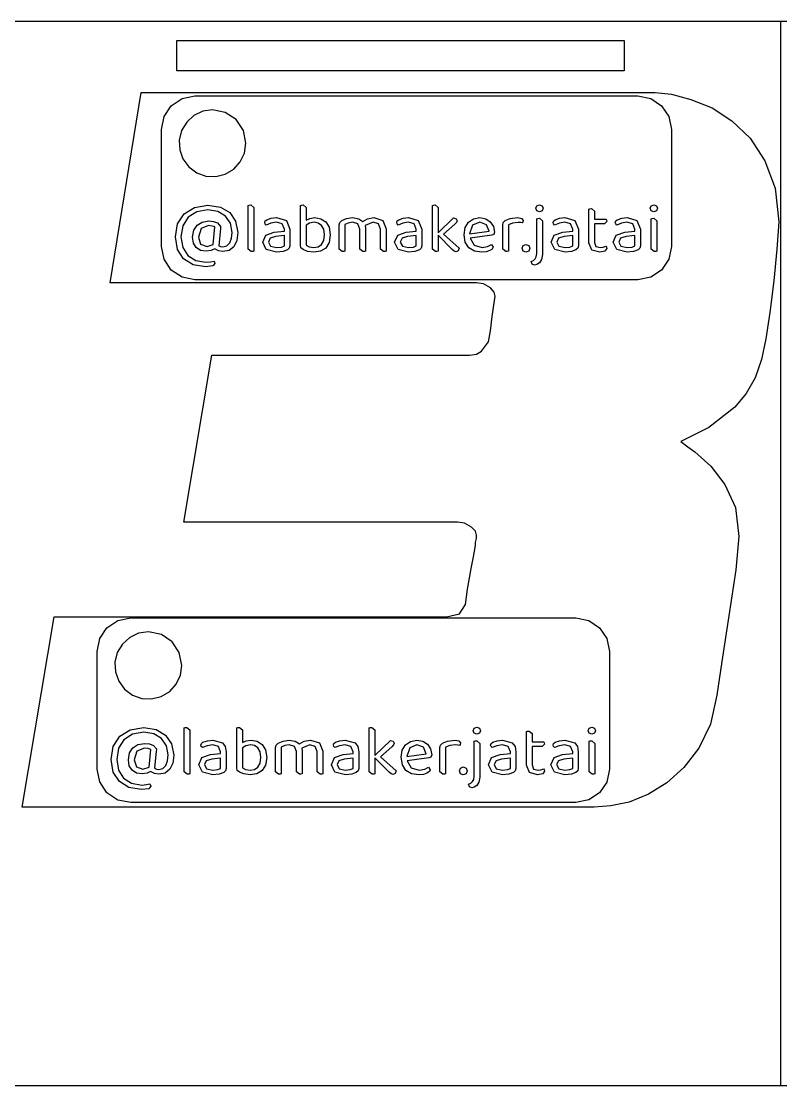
# Model space of a CAD drawing. Header units: millimetres. Extents: x 2 to 202, y 80 to 150.
# Drawn here: x 101.6 to 151.6, y 79.9 to 149.9 of the extents above; entities that cross this region are included whole.
import ezdxf

# ---------------------------------------------------------------- set-up
doc = ezdxf.new("R2010")
doc.units = ezdxf.units.MM
doc.layers.get('0').update_dxf_attribs({"linetype": 'CONTINUOUS', "lineweight": 25})
doc.layers.add('Layer 1', color=7, linetype='CONTINUOUS')

msp = doc.modelspace()

# ---------------------------------------------------------------- linework, layer by layer
at = {"color": 1, "linetype": 'CONTINUOUS'}
for points in [[(51.577374, 149.94823), (51.577375, 79.94823), (1.577375, 79.94823), (1.577375, 149.94823), (51.577374, 149.94823), (101.57737, 149.94823), (151.57737, 149.94823)], [(151.57737, 79.94823), (101.57737, 79.94823), (51.577374, 79.94823)]]:
    msp.add_lwpolyline(points, dxfattribs=at)
msp.add_lwpolyline([(201.57738, 149.94823), (201.57738, 79.94823), (151.57737, 79.94823), (151.57738, 149.94823)], close=True, dxfattribs=at)
at = {"layer": 'Layer 1'}
for p, q in [((107.478725, 132.747649), (109.513291, 145.267612)), ((109.513291, 145.267612), (143.313349, 145.267612)), ((112.217796, 144.870966), (113.05924, 145.038339)), ((113.05924, 145.038339), (142.19334, 145.038339)), ((113.05924, 145.038339), (113.05924, 145.038339)), ((142.19334, 145.038339), (143.034784, 144.870966)), ((143.313349, 145.267612), (144.396263, 145.150446)), ((144.396263, 145.150446), (145.67607, 144.798947)), ((111.027814, 143.680984), (111.504454, 144.394326)), ((111.504454, 144.394326), (112.217796, 144.870966)), ((143.034784, 144.870966), (143.748126, 144.394326)), ((143.748126, 144.394326), (144.224766, 143.680984)), ((145.67607, 144.798947), (147.070733, 144.246595)), ((147.070733, 144.246595), (148.366947, 143.392962)), ((110.86044, 142.839539), (111.027814, 143.680984)), ((112.992143, 143.753129), (112.51823, 143.325052)), ((113.568993, 144.027149), (112.992143, 143.753129)), ((114.213731, 144.123693), (113.568993, 144.027149)), ((115.055175, 143.95632), (114.213731, 144.123693)), ((114.213731, 144.123693), (114.213731, 144.123693)), ((115.768517, 143.47968), (115.055175, 143.95632)), ((144.224766, 143.680984), (144.39214, 142.839539)), ((110.86044, 135.143739), (110.86044, 142.839539)), ((112.51823, 143.325052), (112.182305, 142.766338)), ((116.245157, 142.766338), (115.768517, 143.47968)), ((144.39214, 142.839539), (144.39214, 135.143739)), ((148.366947, 143.392962), (149.564721, 142.271526)), ((112.182305, 142.766338), (112.024769, 142.133732)), ((112.024769, 142.133732), (112.05718, 141.495929)), ((116.412531, 141.924893), (116.245157, 142.766338)), ((149.564721, 142.271526), (150.532779, 140.781854)), ((112.05718, 141.495929), (112.271313, 140.894273)), ((116.315987, 141.280156), (116.412531, 141.924893)), ((112.271313, 140.894273), (112.658944, 140.370107)), ((115.613889, 140.229393), (116.041966, 140.703306)), ((116.041966, 140.703306), (116.315987, 141.280156)), ((150.532779, 140.781854), (151.221911, 138.974156)), ((112.658944, 140.370107), (113.18311, 139.982476)), ((115.055175, 139.893467), (115.613889, 140.229393)), ((113.18311, 139.982476), (113.784766, 139.768343)), ((113.784766, 139.768343), (114.422569, 139.735932)), ((114.422569, 139.735932), (115.055175, 139.893467)), ((151.221911, 138.974156), (151.451622, 136.764752)), ((111.920954, 136.629314), (112.353788, 137.285546)), ((112.353788, 137.285546), (113.028633, 137.709079)), ((113.182252, 137.425137), (112.619106, 137.062115)), ((113.028633, 137.709079), (113.912913, 137.858004)), ((113.917607, 137.555449), (113.182252, 137.425137)), ((113.912913, 137.858004), (114.732043, 137.727692)), ((114.573839, 137.44375), (113.917607, 137.555449)), ((115.071835, 137.141228), (114.573839, 137.44375)), ((114.732043, 137.727692), (115.346388, 137.36467)), ((115.346388, 137.36467), (115.737334, 136.796863)), ((116.556497, 137.839391), (116.626309, 137.857971)), ((116.556497, 134.967791), (116.556497, 137.839391)), ((116.626309, 137.857971), (116.728663, 137.871933)), ((116.728663, 137.871933), (116.928787, 137.704385)), ((116.928787, 137.704385), (116.928787, 134.832785)), ((119.99608, 137.839314), (120.065892, 137.857894)), ((119.99608, 135.214387), (119.99608, 137.839314)), ((120.065892, 137.857894), (120.172974, 137.871856)), ((120.172974, 137.871856), (120.368447, 137.704308)), ((120.368447, 137.704308), (120.368447, 136.871215)), ((128.671709, 137.839391), (128.741521, 137.857971)), ((128.671709, 134.967791), (128.671709, 137.839391)), ((128.741521, 137.857971), (128.848603, 137.871933)), ((128.848603, 137.871933), (129.044076, 137.704385)), ((129.044076, 137.704385), (129.044076, 136.028899)), ((135.480645, 137.653186), (135.54584, 137.816084)), ((135.54584, 137.485637), (135.480645, 137.653186)), ((135.480645, 137.653186), (135.480645, 137.653186)), ((135.54584, 137.816084), (135.722689, 137.885896)), ((135.722689, 137.420443), (135.54584, 137.485637)), ((135.722689, 137.885896), (135.894899, 137.816084)), ((135.894899, 137.485637), (135.722689, 137.420443)), ((135.894899, 137.816084), (135.960094, 137.653186)), ((135.960094, 137.653186), (135.894899, 137.485637)), ((138.957531, 137.597336), (139.027343, 137.615916)), ((138.957531, 135.38663), (138.957531, 137.597336)), ((139.027343, 137.615916), (139.134424, 137.629878)), ((139.134424, 137.629878), (139.329898, 137.46233)), ((139.329898, 137.46233), (139.329898, 136.927109)), ((143.002234, 137.653186), (143.067429, 137.816084)), ((143.067429, 137.485637), (143.002234, 137.653186)), ((143.002234, 137.653186), (143.002234, 137.653186)), ((143.067429, 137.816084), (143.244289, 137.885896)), ((143.244289, 137.420443), (143.067429, 137.485637)), ((143.244289, 137.885896), (143.416488, 137.816084)), ((143.416488, 137.485637), (143.244289, 137.420443)), ((143.416488, 137.816084), (143.481683, 137.653186)), ((143.481683, 137.653186), (143.416488, 137.485637)), ((111.772018, 135.772959), (111.920954, 136.629314)), ((112.619106, 137.062115), (112.265396, 136.498959)), ((112.977368, 136.201065), (113.196104, 136.536162)), ((113.196104, 136.536162), (113.531201, 136.745598)), ((113.95015, 136.512888), (113.466117, 136.312764)), ((113.531201, 136.745598), (113.973347, 136.820027)), ((114.192161, 136.484963), (113.95015, 136.512888)), ((113.973347, 136.820027), (114.289831, 136.782758)), ((114.289831, 136.782758), (114.550455, 136.689639)), ((114.550455, 136.689639), (114.741278, 136.461579)), ((115.392969, 136.671169), (115.071835, 137.141228)), ((115.504668, 136.066125), (115.392969, 136.671169)), ((115.737334, 136.796863), (115.872308, 136.061518)), ((117.650433, 136.7131), (117.682976, 136.820181)), ((117.678358, 136.619981), (117.650433, 136.7131)), ((117.74817, 136.545551), (117.678358, 136.619981)), ((117.682976, 136.820181), (117.78533, 136.899338)), ((118.055342, 136.671213), (117.74817, 136.545551)), ((117.78533, 136.899338), (118.073889, 136.997075)), ((118.423015, 136.727062), (118.055342, 136.671213)), ((118.073889, 136.997075), (118.427599, 137.034344)), ((118.799999, 136.619981), (118.423015, 136.727062)), ((118.427599, 137.034344), (118.427676, 137.034191)), ((118.427676, 137.034191), (119.069946, 136.85268)), ((118.939623, 136.280233), (118.799999, 136.619981)), ((119.069946, 136.85268), (119.307306, 136.280222)), ((120.368447, 136.871215), (120.610458, 136.982914)), ((120.591845, 136.666551), (120.368447, 136.531578)), ((120.368447, 136.531578), (120.368447, 135.214464)), ((120.889705, 136.727018), (120.591845, 136.666551)), ((120.610458, 136.982914), (120.945555, 137.034147)), ((121.164303, 136.675863), (120.889705, 136.727095)), ((120.889705, 136.727095), (120.889705, 136.727018)), ((120.945555, 137.034191), (121.345814, 136.964379)), ((120.945555, 137.034147), (120.945555, 137.034191)), ((121.387701, 136.526927), (121.164303, 136.675863)), ((121.345814, 136.964379), (121.666948, 136.754943)), ((121.531975, 136.270954), (121.387701, 136.526927)), ((121.666948, 136.754943), (121.881034, 136.401222)), ((122.541994, 136.554962), (122.579263, 136.708548)), ((122.541994, 134.967901), (122.541994, 136.554962)), ((122.579263, 136.708548), (122.718887, 136.83886)), ((122.718887, 136.83886), (123.03536, 136.973833)), ((123.137682, 136.680623), (122.914284, 136.573542)), ((122.914284, 136.573542), (122.914284, 134.832895)), ((123.03536, 136.973833), (123.426307, 137.0343)), ((123.42158, 136.727128), (123.137682, 136.680623)), ((123.77529, 136.620047), (123.42158, 136.727128)), ((123.426307, 137.0343), (123.831216, 136.964489)), ((123.905613, 136.284949), (123.77529, 136.620047)), ((123.831216, 136.964489), (124.101163, 136.782978)), ((124.101163, 136.782978), (124.403674, 136.959838)), ((124.78986, 136.727051), (124.249978, 136.512965)), ((124.249978, 136.512965), (124.277902, 136.312841)), ((124.403674, 136.959838), (124.817895, 137.034267)), ((125.138919, 136.61997), (124.78986, 136.727051)), ((124.817895, 137.034267), (125.418277, 136.852757)), ((125.269231, 136.284872), (125.138919, 136.61997)), ((125.418277, 136.852757), (125.641675, 136.303562)), ((126.325986, 136.713089), (126.358528, 136.82017)), ((126.35391, 136.61997), (126.325986, 136.713089)), ((126.423722, 136.54554), (126.35391, 136.61997)), ((126.358528, 136.82017), (126.460882, 136.899327)), ((126.730895, 136.671202), (126.423722, 136.54554)), ((126.460882, 136.899327), (126.74943, 136.997064)), ((127.098567, 136.727051), (126.730895, 136.671202)), ((126.74943, 136.997064), (127.10314, 137.034333)), ((127.475551, 136.61997), (127.098567, 136.727051)), ((127.10314, 137.034333), (127.103217, 137.034191)), ((127.103217, 137.034191), (127.745487, 136.85268)), ((127.615175, 136.280222), (127.475551, 136.61997)), ((127.745487, 136.85268), (127.982847, 136.280222)), ((129.044076, 136.028899), (130.06333, 137.015567)), ((130.147137, 136.606007), (129.397819, 135.949775)), ((130.06333, 137.015567), (130.235529, 136.959717)), ((130.258836, 136.717706), (130.147137, 136.606007)), ((130.235529, 136.959717), (130.300723, 136.834056)), ((130.300723, 136.834056), (130.258836, 136.717706)), ((130.835823, 136.382653), (131.04991, 136.736363)), ((131.04991, 136.736363), (131.380356, 136.9551)), ((131.319856, 136.531545), (131.124383, 135.968399)), ((131.789927, 136.731669), (131.319856, 136.531545)), ((131.380356, 136.9551), (131.794566, 137.034256)), ((132.22276, 136.56412), (131.789927, 136.731669)), ((131.789927, 136.731669), (131.789927, 136.731669)), ((131.794566, 137.034256), (132.180862, 136.964445)), ((132.180862, 136.964445), (132.483373, 136.764321)), ((132.404271, 136.145249), (132.22276, 136.56412)), ((132.483373, 136.764321), (132.683508, 136.461799)), ((133.297886, 136.54554), (133.335155, 136.713089)), ((133.297886, 134.967791), (133.297886, 136.54554)), ((133.335155, 136.713089), (133.470129, 136.83875)), ((133.470129, 136.83875), (133.795914, 136.973724)), ((133.670208, 136.572959), (133.670186, 134.832785)), ((133.940144, 136.675313), (133.670208, 136.572959)), ((133.795914, 136.973724), (134.265984, 137.034191)), ((134.317128, 136.721818), (133.940144, 136.675313)), ((134.265984, 137.034191), (134.545226, 136.98765)), ((134.466064, 136.713023), (134.317128, 136.721818)), ((134.587075, 136.694443), (134.466064, 136.713023)), ((134.545226, 136.98765), (134.638307, 136.848029)), ((134.624345, 136.759637), (134.587075, 136.694443)), ((134.638307, 136.848029), (134.624345, 136.759637)), ((135.536495, 136.964412), (135.606307, 136.982991)), ((135.536495, 134.683893), (135.536495, 136.964412)), ((135.606307, 136.982991), (135.713388, 136.996954)), ((135.713388, 136.996954), (135.908862, 136.824755)), ((135.908862, 136.824755), (135.908862, 134.614048)), ((136.616502, 136.713089), (136.649044, 136.82017)), ((136.644426, 136.61997), (136.616502, 136.713089)), ((136.714238, 136.54554), (136.644426, 136.61997)), ((136.649044, 136.82017), (136.751398, 136.899327)), ((137.021411, 136.671202), (136.714238, 136.54554)), ((136.751398, 136.899327), (137.039957, 136.997064)), ((137.389094, 136.727051), (137.021411, 136.671202)), ((137.039957, 136.997064), (137.393667, 137.034333)), ((137.766078, 136.61997), (137.389094, 136.727051)), ((137.393667, 137.034333), (137.393744, 137.034191)), ((137.393744, 137.034191), (138.036014, 136.85268)), ((137.905702, 136.280222), (137.766078, 136.61997)), ((138.036014, 136.85268), (138.273374, 136.280222)), ((139.99543, 136.619893), (139.329678, 136.619893)), ((139.329678, 136.619893), (139.329678, 135.409827)), ((139.329898, 136.927109), (140.093167, 136.927109)), ((140.135054, 136.77814), (139.99543, 136.619893)), ((140.093167, 136.927109), (140.121092, 136.861915)), ((140.121092, 136.861915), (140.135054, 136.77814)), ((140.698442, 136.713089), (140.730984, 136.82017)), ((140.726367, 136.61997), (140.698442, 136.713089)), ((140.796178, 136.54554), (140.726367, 136.61997)), ((140.730984, 136.82017), (140.833338, 136.899327)), ((141.103351, 136.671202), (140.796178, 136.54554)), ((140.833338, 136.899327), (141.121898, 136.997064)), ((141.471023, 136.727051), (141.103351, 136.671202)), ((141.121898, 136.997064), (141.475608, 137.034333)), ((141.848007, 136.61997), (141.471023, 136.727051)), ((141.475608, 137.034333), (141.475674, 137.034191)), ((141.475674, 137.034191), (142.117943, 136.85268)), ((141.987631, 136.280222), (141.848007, 136.61997)), ((142.117943, 136.85268), (142.355304, 136.280222)), ((143.058117, 136.964412), (143.127929, 136.982991)), ((143.058117, 134.967791), (143.058117, 136.964412)), ((143.127929, 136.982991), (143.23501, 136.996954)), ((143.23501, 136.996954), (143.430484, 136.824755)), ((143.430484, 136.824755), (143.430407, 134.832785)), ((151.451622, 136.764752), (151.320356, 134.957056)), ((112.265396, 136.498959), (112.139735, 135.772926)), ((112.902938, 135.754269), (112.977368, 136.201065)), ((113.466117, 136.312764), (113.284606, 135.754269)), ((114.373672, 136.424496), (114.192161, 136.484963)), ((114.257322, 135.27028), (114.373672, 136.424496)), ((114.732483, 136.321955), (114.620344, 135.191156)), ((114.73688, 136.391767), (114.732483, 136.321955)), ((114.741278, 136.461579), (114.73688, 136.391767)), ((115.467399, 135.67984), (115.504668, 136.066125)), ((115.872308, 136.061518), (115.81064, 135.525127)), ((117.51546, 135.428473), (117.715595, 135.889231)), ((117.715595, 135.889231), (118.27874, 136.084716)), ((118.27874, 136.084716), (118.939623, 136.14991)), ((118.93937, 135.856766), (118.362262, 135.796299)), ((118.93937, 135.181921), (118.93937, 135.856766)), ((118.939623, 136.14991), (118.939623, 136.280233)), ((119.307306, 136.280222), (119.307306, 135.177194)), ((121.583207, 135.89862), (121.531975, 136.270954)), ((121.531975, 135.526286), (121.583207, 135.89862)), ((121.881034, 136.401222), (121.960191, 135.898576)), ((121.960191, 135.898576), (121.881034, 135.39128)), ((123.905613, 134.967835), (123.905613, 136.284949)), ((124.277902, 136.312841), (124.277902, 134.832829)), ((125.269374, 136.284982), (125.269231, 136.284872)), ((125.269374, 134.967868), (125.269374, 136.284982)), ((125.641675, 136.303562), (125.641675, 134.832862)), ((126.191012, 135.428484), (126.391147, 135.889242)), ((126.391147, 135.889242), (126.954293, 136.084716)), ((126.954293, 136.084716), (127.615175, 136.14991)), ((127.614911, 135.856766), (127.037803, 135.796299)), ((127.614911, 135.181921), (127.614911, 135.856766)), ((127.615175, 136.14991), (127.615175, 136.280222)), ((127.982847, 136.280222), (127.982847, 135.177194)), ((129.984195, 134.930489), (129.044065, 135.87528)), ((129.044065, 135.87528), (129.044065, 134.832752)), ((129.397819, 135.949775), (130.435686, 135.018957)), ((130.761394, 135.912583), (130.835823, 136.382653)), ((130.839352, 135.416921), (130.761394, 135.912583)), ((131.124383, 135.968399), (132.404271, 136.145249)), ((132.58111, 135.880007), (131.147657, 135.67984)), ((132.711433, 135.931239), (132.58111, 135.880007)), ((132.683508, 136.461799), (132.757937, 136.080164)), ((132.757937, 136.080164), (132.711433, 135.931239)), ((136.481539, 135.428484), (136.681663, 135.889242)), ((136.681663, 135.889242), (137.244809, 136.084716)), ((137.244809, 136.084716), (137.905702, 136.14991)), ((137.905449, 135.856766), (137.32833, 135.796299)), ((137.905449, 135.181921), (137.905449, 135.856766)), ((137.905702, 136.14991), (137.905702, 136.280222)), ((138.273374, 136.280222), (138.273374, 135.177194)), ((140.563468, 135.428484), (140.763592, 135.889242)), ((140.763592, 135.889242), (141.326749, 136.084716)), ((141.326749, 136.084716), (141.987631, 136.14991)), ((141.987367, 135.856766), (141.410259, 135.796299)), ((141.987367, 135.181921), (141.987367, 135.856766)), ((141.987631, 136.14991), (141.987631, 136.280222)), ((142.355304, 136.280222), (142.355304, 135.177194)), ((111.027814, 134.302295), (110.86044, 135.143739)), ((111.911642, 134.949178), (111.772018, 135.772959)), ((112.139735, 135.772926), (112.256084, 135.079457)), ((112.968133, 135.358672), (112.902938, 135.754269)), ((113.149644, 135.065462), (112.968133, 135.358672)), ((113.284606, 135.754302), (113.433542, 135.288893)), ((113.284606, 135.754269), (113.284606, 135.754302)), ((113.433542, 135.288893), (113.857064, 135.130656)), ((113.857064, 135.130656), (114.257322, 135.27028)), ((114.620344, 135.191156), (114.736693, 135.130689)), ((114.736693, 135.130689), (114.894941, 135.107382)), ((114.894941, 135.107382), (115.160226, 135.177194)), ((115.160226, 135.177194), (115.351038, 135.372667)), ((115.625635, 135.126039), (115.319626, 134.881692)), ((115.351038, 135.372667), (115.467399, 135.67984)), ((115.81064, 135.525127), (115.625635, 135.126039)), ((117.75282, 134.930489), (117.51546, 135.428473)), ((118.00389, 135.6846), (117.887541, 135.433277)), ((117.887541, 135.433277), (118.022503, 135.158691)), ((118.362262, 135.796299), (118.00389, 135.6846)), ((118.022503, 135.158691), (118.432074, 135.065572)), ((118.432074, 135.065495), (118.753208, 135.102765)), ((118.753208, 135.102765), (118.93937, 135.181921)), ((119.307306, 135.177194), (119.265419, 135.018957)), ((120.03335, 135.05615), (119.99608, 135.214387)), ((120.368447, 135.214464), (120.568571, 135.116727)), ((120.568571, 135.116727), (120.880394, 135.070222)), ((120.880394, 135.070222), (121.164303, 135.116727)), ((121.164303, 135.116727), (121.387701, 135.270313)), ((121.387701, 135.270313), (121.531975, 135.526286)), ((121.881034, 135.39128), (121.657636, 135.03757)), ((126.428373, 134.930489), (126.191012, 135.428484)), ((126.679432, 135.6846), (126.563082, 135.433277)), ((126.563082, 135.433277), (126.698056, 135.158691)), ((127.037803, 135.796299), (126.679432, 135.6846)), ((126.698056, 135.158691), (127.107615, 135.065572)), ((127.107615, 135.065495), (127.42875, 135.102765)), ((127.42875, 135.102765), (127.614911, 135.181921)), ((127.982847, 135.177194), (127.94096, 135.018957)), ((131.073228, 135.056227), (130.839352, 135.416921)), ((131.147657, 135.67984), (131.410614, 135.222569)), ((131.410614, 135.222569), (131.948163, 135.070145)), ((131.948163, 135.070145), (132.301873, 135.13534)), ((132.301873, 135.13534), (132.553196, 135.274964)), ((132.553196, 135.274964), (132.664895, 135.098114)), ((134.568429, 135.018957), (134.633624, 135.205119)), ((134.633624, 135.205119), (134.824447, 135.279548)), ((134.824447, 135.279548), (135.010608, 135.205119)), ((135.010608, 135.205119), (135.075802, 135.018957)), ((136.7189, 134.930489), (136.481539, 135.428484)), ((136.96997, 135.6846), (136.853609, 135.433277)), ((136.853609, 135.433277), (136.988582, 135.158691)), ((137.32833, 135.796299), (136.96997, 135.6846)), ((136.988582, 135.158691), (137.398142, 135.065572)), ((137.398142, 135.065495), (137.719277, 135.102765)), ((137.719277, 135.102765), (137.905449, 135.181921)), ((138.273374, 135.177194), (138.231487, 135.018957)), ((139.157655, 134.907258), (138.957531, 135.38663)), ((139.329678, 135.409827), (139.432032, 135.144542)), ((139.432032, 135.144542), (139.729892, 135.070112)), ((139.906753, 135.098037), (140.069651, 135.163232)), ((140.069651, 135.163232), (140.120883, 135.09342)), ((140.800829, 134.930489), (140.563468, 135.428484)), ((141.051888, 135.6846), (140.935538, 135.433277)), ((140.935538, 135.433277), (141.070501, 135.158691)), ((141.410259, 135.796299), (141.051888, 135.6846)), ((141.070501, 135.158691), (141.480071, 135.065572)), ((141.480071, 135.065495), (141.801206, 135.102765)), ((141.801206, 135.102765), (141.987367, 135.181921)), ((142.355304, 135.177194), (142.313416, 135.018957)), ((144.39214, 135.143739), (144.224766, 134.302295)), ((112.316551, 134.330183), (111.911642, 134.949178)), ((112.256084, 135.079457), (112.591181, 134.553537)), ((112.591181, 134.553537), (113.107789, 134.21844)), ((113.433542, 134.883951), (113.149644, 135.065462)), ((113.805875, 134.823484), (113.433542, 134.883951)), ((114.12701, 134.865371), (113.805875, 134.823484)), ((114.359709, 134.981721), (114.12701, 134.865371)), ((114.606382, 134.846747), (114.359709, 134.981721)), ((114.894941, 134.800243), (114.606382, 134.846747)), ((115.319626, 134.881692), (114.894941, 134.800243)), ((116.756621, 134.800243), (116.556497, 134.967791)), ((116.858975, 134.814205), (116.756621, 134.800243)), ((116.928787, 134.832785), (116.858975, 134.814205)), ((118.432327, 134.75829), (117.75282, 134.930489)), ((118.432074, 135.065572), (118.432074, 135.065495)), ((118.851198, 134.809522), (118.432327, 134.75829)), ((119.149058, 134.921221), (118.851198, 134.809522)), ((119.265419, 135.018957), (119.149058, 134.921221)), ((120.168323, 134.939801), (120.03335, 135.05615)), ((120.466184, 134.81879), (120.168323, 134.939801)), ((120.880394, 134.76294), (120.466184, 134.81879)), ((121.317889, 134.828134), (120.880394, 134.76294)), ((121.657636, 135.03757), (121.317889, 134.828134)), ((122.742117, 134.800353), (122.541994, 134.967901)), ((122.844472, 134.814315), (122.742117, 134.800353)), ((122.914284, 134.832895), (122.844472, 134.814315)), ((124.105736, 134.800287), (123.905613, 134.967835)), ((124.203473, 134.814249), (124.105736, 134.800287)), ((124.277902, 134.832829), (124.203473, 134.814249)), ((125.469509, 134.80032), (125.269374, 134.967868)), ((125.567246, 134.814282), (125.469509, 134.80032)), ((125.641675, 134.832862), (125.567246, 134.814282)), ((127.107879, 134.75829), (126.428373, 134.930489)), ((127.107615, 135.065572), (127.107615, 135.065495)), ((127.52675, 134.809522), (127.107879, 134.75829)), ((127.824611, 134.921221), (127.52675, 134.809522)), ((127.94096, 135.018957), (127.824611, 134.921221)), ((128.871833, 134.800243), (128.671709, 134.967791)), ((128.974187, 134.814205), (128.871833, 134.800243)), ((129.043999, 134.832785), (128.974187, 134.814205)), ((129.044065, 134.832752), (129.043999, 134.832785)), ((130.100545, 134.828134), (129.984195, 134.930489)), ((130.230867, 134.795592), (130.100545, 134.828134)), ((130.370491, 134.856059), (130.230867, 134.795592)), ((130.435686, 135.018957), (130.370491, 134.856059)), ((131.445553, 134.83632), (131.073228, 135.056227)), ((131.929583, 134.763017), (131.445553, 134.83632)), ((132.213481, 134.790942), (131.929583, 134.763017)), ((132.446191, 134.865371), (132.213481, 134.790942)), ((132.604428, 134.972453), (132.446191, 134.865371)), ((132.664895, 135.098114), (132.604428, 134.972453)), ((133.49802, 134.800243), (133.297886, 134.967791)), ((133.600375, 134.814205), (133.49802, 134.800243)), ((133.670186, 134.832785), (133.600375, 134.814205)), ((134.633624, 134.837446), (134.568429, 135.018957)), ((134.568429, 135.018957), (134.568429, 135.018957)), ((134.824447, 134.763017), (134.633624, 134.837446)), ((135.010608, 134.837446), (134.824447, 134.763017)), ((135.075802, 135.018957), (135.010608, 134.837446)), ((135.438758, 134.320871), (135.50857, 134.465146)), ((135.50857, 134.465146), (135.536495, 134.683893)), ((135.908862, 134.614048), (135.853012, 134.278951)), ((137.398395, 134.75829), (136.7189, 134.930489)), ((137.398142, 135.065572), (137.398142, 135.065495)), ((137.817266, 134.809522), (137.398395, 134.75829)), ((138.115138, 134.921221), (137.817266, 134.809522)), ((138.231487, 135.018957), (138.115138, 134.921221)), ((139.688225, 134.762973), (139.157655, 134.907258)), ((140.023179, 134.828134), (139.688082, 134.76294)), ((139.688082, 134.76294), (139.688225, 134.762973)), ((139.729892, 135.070112), (139.906753, 135.098037)), ((140.14419, 134.995683), (140.023179, 134.828134)), ((140.120883, 135.09342), (140.14419, 134.995683)), ((141.480335, 134.75829), (140.800829, 134.930489)), ((141.480071, 135.065572), (141.480071, 135.065495)), ((141.899206, 134.809522), (141.480335, 134.75829)), ((142.197067, 134.921221), (141.899206, 134.809522)), ((142.313416, 135.018957), (142.197067, 134.921221)), ((143.258241, 134.800243), (143.058117, 134.967791)), ((143.360595, 134.814205), (143.258241, 134.800243)), ((143.430407, 134.832785), (143.360595, 134.814205)), ((151.320356, 134.957056), (151.123456, 132.881556)), ((111.504454, 133.588953), (111.027814, 134.302295)), ((112.940208, 133.934575), (112.316551, 134.330183)), ((113.750026, 133.794951), (112.940208, 133.934575)), ((113.107789, 134.21844), (113.777984, 134.09744)), ((114.238709, 133.855418), (113.750026, 133.794951)), ((113.777984, 134.09744), (114.089807, 134.120748)), ((114.089807, 134.120748), (114.317866, 134.167252)), ((114.378333, 134.022967), (114.238709, 133.855418)), ((114.317866, 134.167252), (114.378333, 134.022967)), ((135.178124, 134.143978), (135.327059, 134.223135)), ((135.229356, 133.985774), (135.178124, 134.144011)), ((135.178124, 134.144011), (135.178124, 134.143978)), ((135.392254, 133.915962), (135.229356, 133.985774)), ((135.327059, 134.223135), (135.438758, 134.320871)), ((135.54584, 133.948505), (135.392254, 133.915962)), ((135.713388, 134.064854), (135.54584, 133.948505)), ((135.853012, 134.278951), (135.713388, 134.064854)), ((144.224766, 134.302295), (143.748126, 133.588953)), ((112.217796, 133.112313), (111.504454, 133.588953)), ((113.05924, 132.944939), (112.217796, 133.112313)), ((143.034784, 133.112313), (142.19334, 132.944939)), ((143.748126, 133.588953), (143.034784, 133.112313)), ((131.565347, 132.747649), (107.478725, 132.747649)), ((142.19334, 132.944939), (113.05924, 132.944939)), ((132.024769, 132.680685), (131.565347, 132.747649)), ((132.484181, 132.412871), (132.024769, 132.680685)), ((132.746713, 132.145067), (132.484181, 132.412871)), ((151.123456, 132.881556), (150.860934, 130.806056)), ((132.615466, 130.538232), (132.812356, 131.877263)), ((132.812356, 131.877263), (132.746713, 132.145067)), ((132.4842, 129.600902), (132.615466, 130.538232)), ((150.860934, 130.806056), (150.598412, 129.065314)), ((132.352944, 128.864433), (132.4842, 129.600902)), ((131.893523, 128.261871), (132.352944, 128.864433)), ((150.598412, 129.065314), (150.323581, 127.705358)), ((131.565367, 128.061018), (131.893523, 128.261871)), ((112.335433, 117.013996), (114.1731, 127.994067)), ((114.1731, 127.994067), (131.105946, 127.994067)), ((131.105946, 127.994067), (131.565367, 128.061018)), ((150.323581, 127.705358), (149.892876, 126.504414)), ((149.892876, 126.504414), (149.306298, 125.46248)), ((149.306298, 125.46248), (148.563846, 124.579557)), ((148.563846, 124.579557), (146.857436, 123.240521)), ((146.857436, 123.240521), (145.01976, 122.303196)), ((145.01976, 122.303196), (145.479181, 121.968438)), ((145.479181, 121.968438), (145.938593, 121.633681)), ((145.938593, 121.633681), (146.988695, 120.696356)), ((146.988695, 120.696356), (147.907535, 119.491227)), ((147.907535, 119.491227), (148.59666, 117.968079)), ((148.59666, 117.968079), (148.826368, 116.076697)), ((130.318378, 117.013996), (112.335433, 117.013996)), ((130.77779, 116.947032), (130.318378, 117.013996)), ((131.237212, 116.679228), (130.77779, 116.947032)), ((131.499734, 116.411424), (131.237212, 116.679228)), ((131.565377, 116.14361), (131.499734, 116.411424)), ((131.499734, 115.674955), (131.565377, 115.942759)), ((131.499734, 115.474094), (131.499734, 115.674955)), ((131.565377, 115.942759), (131.565377, 116.14361)), ((148.826368, 116.076697), (148.629479, 113.86729)), ((131.368478, 114.737625), (131.499734, 115.474094)), ((131.237212, 114.06811), (131.368478, 114.737625)), ((130.974689, 112.595182), (131.237212, 114.06811)), ((148.629479, 113.86729), (148.170058, 110.85446)), ((130.843423, 111.590899), (130.974689, 112.595182)), ((130.449635, 110.988337), (130.843423, 111.590899)), ((101.703174, 98.267524), (103.803372, 110.787486)), ((103.803372, 110.787486), (129.596435, 110.787486)), ((107.991038, 110.546966), (108.836431, 110.715125)), ((108.836431, 110.715125), (138.107271, 110.715125)), ((108.836431, 110.715125), (108.836431, 110.715125)), ((129.596435, 110.787486), (130.449635, 110.988337)), ((138.107271, 110.715125), (138.967161, 110.541522)), ((148.170058, 110.85446), (147.710636, 107.841641)), ((106.795471, 109.351399), (107.274348, 110.068089)), ((107.274348, 110.068089), (107.991038, 110.546966)), ((138.967161, 110.541522), (139.669355, 110.068089)), ((139.669355, 110.068089), (140.142788, 109.365894)), ((106.627311, 108.506005), (106.795471, 109.351399)), ((108.76902, 109.423883), (108.292883, 108.993797)), ((109.348577, 109.699189), (108.76902, 109.423883)), ((109.996341, 109.796187), (109.348577, 109.699189)), ((110.85623, 109.622583), (109.996341, 109.796187)), ((109.996341, 109.796187), (109.996341, 109.796187)), ((111.558425, 109.14915), (110.85623, 109.622583)), ((140.142788, 109.365894), (140.316391, 108.506005)), ((106.627311, 100.774085), (106.627311, 108.506005)), ((108.292883, 108.993797), (107.95538, 108.43246)), ((112.031857, 108.446956), (111.558425, 109.14915)), ((140.316391, 108.506005), (140.316391, 100.774085)), ((107.95538, 108.43246), (107.797106, 107.796885)), ((112.205461, 107.587067), (112.031857, 108.446956)), ((147.710636, 107.841641), (147.382481, 105.632234)), ((107.797106, 107.796885), (107.829669, 107.156089)), ((107.829669, 107.156089), (108.044806, 106.551609)), ((112.108463, 106.939303), (112.205461, 107.587067)), ((108.044806, 106.551609), (108.434257, 106.024983)), ((111.833157, 106.359745), (112.108463, 106.939303)), ((108.434257, 106.024983), (108.960883, 105.635532)), ((110.841735, 105.546106), (111.403071, 105.883608)), ((111.403071, 105.883608), (111.833157, 106.359745)), ((108.960883, 105.635532), (109.565363, 105.420394)), ((109.565363, 105.420394), (110.206159, 105.387831)), ((110.206159, 105.387831), (110.841735, 105.546106)), ((147.382481, 105.632234), (146.955881, 103.724113)), ((146.955881, 103.724113), (146.201125, 102.150749)), ((107.692803, 102.266633), (108.127668, 102.925945)), ((108.127668, 102.925945), (108.80568, 103.351466)), ((108.960021, 103.066191), (108.394232, 102.701465)), ((108.80568, 103.351466), (109.694111, 103.501089)), ((109.698828, 103.197114), (108.960021, 103.066191)), ((109.694111, 103.501089), (110.517086, 103.370166)), ((110.35814, 103.084891), (109.698828, 103.197114)), ((110.858472, 102.780949), (110.35814, 103.084891)), ((110.517086, 103.370166), (111.134314, 103.00544)), ((111.134314, 103.00544), (111.527095, 102.434968)), ((112.350103, 103.482389), (112.420243, 103.501056)), ((112.350103, 100.597312), (112.350103, 103.482389)), ((112.420243, 103.501056), (112.523077, 103.515084)), ((112.523077, 103.515084), (112.72414, 103.346749)), ((112.72414, 103.346749), (112.72414, 100.461672)), ((115.805829, 103.482312), (115.875969, 103.500979)), ((115.805829, 100.845064), (115.805829, 103.482312)), ((115.875969, 103.500979), (115.983553, 103.515007)), ((115.983553, 103.515007), (116.179944, 103.346672)), ((116.179944, 103.346672), (116.179944, 102.509669)), ((124.522177, 103.482389), (124.592317, 103.501056)), ((124.522177, 100.597311), (124.522177, 103.482389)), ((124.592317, 103.501056), (124.699901, 103.515084)), ((124.699901, 103.515084), (124.896292, 103.346749)), ((124.896292, 103.346749), (124.896292, 101.6634)), ((131.363071, 103.29531), (131.428571, 103.458972)), ((131.428571, 103.126975), (131.363071, 103.29531)), ((131.363071, 103.29531), (131.363071, 103.29531)), ((131.428571, 103.458972), (131.606251, 103.529112)), ((131.606251, 103.061474), (131.428571, 103.126975)), ((131.606251, 103.529112), (131.779269, 103.458972)), ((131.779269, 103.126975), (131.606251, 103.061474)), ((131.779269, 103.458972), (131.84477, 103.29531)), ((131.84477, 103.29531), (131.779269, 103.126975)), ((134.856275, 103.239198), (134.926415, 103.257865)), ((134.856275, 101.018116), (134.856275, 103.239198)), ((134.926415, 103.257865), (135.033999, 103.271893)), ((135.033999, 103.271893), (135.23039, 103.103558)), ((135.23039, 103.103558), (135.23039, 102.565825)), ((138.919962, 103.29531), (138.985463, 103.458972)), ((138.985463, 103.126975), (138.919962, 103.29531)), ((138.919962, 103.29531), (138.919962, 103.29531)), ((138.985463, 103.458972), (139.163153, 103.529112)), ((139.163153, 103.061474), (138.985463, 103.126975)), ((139.163153, 103.529112), (139.336161, 103.458972)), ((139.336161, 103.126975), (139.163153, 103.061474)), ((139.336161, 103.458972), (139.401661, 103.29531)), ((139.401661, 103.29531), (139.336161, 103.126975)), ((107.543168, 101.406258), (107.692803, 102.266633)), ((108.394232, 102.701465), (108.038862, 102.135665)), ((108.973938, 102.173044), (109.310608, 102.383462)), ((109.310608, 102.383462), (109.754829, 102.458241)), ((109.754829, 102.458241), (110.072799, 102.420796)), ((110.072799, 102.420796), (110.334646, 102.32724)), ((110.334646, 102.32724), (110.526364, 102.09811)), ((111.181114, 102.308684), (110.858472, 102.780949)), ((111.293337, 101.7008), (111.181114, 102.308684)), ((111.527095, 102.434968), (111.662702, 101.696172)), ((113.449173, 102.350812), (113.481868, 102.458396)), ((113.477229, 102.257255), (113.449173, 102.350812)), ((113.547369, 102.182477), (113.477229, 102.257255)), ((113.481868, 102.458396), (113.584703, 102.537924)), ((113.855983, 102.308728), (113.547369, 102.182477)), ((113.584703, 102.537924), (113.874617, 102.636119)), ((114.225381, 102.364839), (113.855983, 102.308728)), ((113.874617, 102.636119), (114.229987, 102.673564)), ((114.604134, 102.257255), (114.225381, 102.364839)), ((114.229987, 102.673564), (114.230064, 102.673409)), ((114.230064, 102.673409), (114.875348, 102.491046)), ((114.744414, 101.915913), (114.604134, 102.257255)), ((114.875348, 102.491046), (115.054204, 102.256079)), ((115.054204, 102.256079), (115.113823, 101.915902)), ((116.179944, 102.509669), (116.423091, 102.621893)), ((116.40439, 102.304044), (116.179944, 102.168438)), ((116.703649, 102.364795), (116.40439, 102.304044)), ((116.423091, 102.621893), (116.759761, 102.673365)), ((116.979535, 102.3134), (116.703649, 102.364873)), ((116.703649, 102.364873), (116.703649, 102.364795)), ((116.759761, 102.673409), (117.161898, 102.60327)), ((116.759761, 102.673365), (116.759761, 102.673409)), ((117.203981, 102.163765), (116.979535, 102.3134)), ((117.161898, 102.60327), (117.48454, 102.392851)), ((117.48454, 102.392851), (117.699631, 102.03747)), ((118.363692, 102.191932), (118.401137, 102.346239)), ((118.401137, 102.346239), (118.541416, 102.477162)), ((118.541416, 102.477162), (118.859375, 102.612769)), ((118.962176, 102.318183), (118.737729, 102.210599)), ((118.737729, 102.210599), (118.737729, 100.461782)), ((118.859375, 102.612769), (119.252156, 102.67352)), ((119.247406, 102.364906), (118.962176, 102.318183)), ((119.602777, 102.257322), (119.247406, 102.364906)), ((119.252156, 102.67352), (119.658965, 102.60338)), ((119.733711, 101.920652), (119.602777, 102.257322)), ((119.658965, 102.60338), (119.930179, 102.421017)), ((119.930179, 102.421017), (120.23411, 102.598708)), ((120.622109, 102.364828), (120.079692, 102.149737)), ((120.23411, 102.598708), (120.650275, 102.673487)), ((120.972806, 102.257244), (120.622109, 102.364828)), ((120.650275, 102.673487), (121.253475, 102.491124)), ((121.10373, 101.920574), (120.972806, 102.257244)), ((121.253475, 102.491124), (121.477922, 101.939352)), ((122.165444, 102.3508), (122.198139, 102.458385)), ((122.1935, 102.257244), (122.165444, 102.3508)), ((122.263639, 102.182466), (122.1935, 102.257244)), ((122.198139, 102.458385), (122.300974, 102.537913)), ((122.572254, 102.308717), (122.263639, 102.182466)), ((122.300974, 102.537913), (122.590876, 102.636108)), ((122.941652, 102.364828), (122.572254, 102.308717)), ((122.590876, 102.636108), (122.946247, 102.673553)), ((123.320405, 102.257244), (122.941652, 102.364828)), ((122.946247, 102.673553), (122.946324, 102.673409)), ((122.946324, 102.673409), (123.591608, 102.491046)), ((123.460684, 101.915902), (123.320405, 102.257244)), ((123.591608, 102.491046), (123.770464, 102.256079)), ((123.770464, 102.256079), (123.830082, 101.915902)), ((124.896292, 101.6634), (125.92033, 102.654698)), ((126.00453, 102.243216), (125.251695, 101.583904)), ((125.92033, 102.654698), (126.093337, 102.598586)), ((126.116753, 102.35544), (126.00453, 102.243216)), ((126.093337, 102.598586), (126.158837, 102.472335)), ((126.158837, 102.472335), (126.116753, 102.35544)), ((126.696449, 102.018814), (126.91154, 102.374184)), ((126.91154, 102.374184), (127.243537, 102.593947)), ((127.65503, 102.369468), (127.182753, 102.168405)), ((127.243537, 102.593947), (127.659691, 102.673476)), ((128.089895, 102.201133), (127.65503, 102.369468)), ((127.65503, 102.369468), (127.65503, 102.369468)), ((127.659691, 102.673476), (128.0478, 102.603336)), ((128.0478, 102.603336), (128.351731, 102.402273)), ((128.272258, 101.780295), (128.089895, 102.201133)), ((128.351731, 102.402273), (128.552805, 102.098331)), ((129.170067, 102.182466), (129.207511, 102.3508)), ((129.207511, 102.3508), (129.343118, 102.477052)), ((129.343118, 102.477052), (129.670432, 102.612659)), ((129.544137, 102.210013), (129.544115, 100.461672)), ((129.815339, 102.312848), (129.544137, 102.210013)), ((129.670432, 102.612659), (130.142709, 102.673409)), ((130.194093, 102.359571), (129.815339, 102.312848)), ((130.142709, 102.673409), (130.423262, 102.626651)), ((130.343728, 102.350734), (130.194093, 102.359571)), ((130.465307, 102.332067), (130.343728, 102.350734)), ((130.423262, 102.626651), (130.516779, 102.486374)), ((130.502751, 102.397568), (130.465307, 102.332067)), ((130.516779, 102.486374), (130.502751, 102.397568)), ((131.419183, 102.603303), (131.489322, 102.62197)), ((131.419183, 100.312081), (131.419183, 102.603303)), ((131.489322, 102.62197), (131.596906, 102.635998)), ((131.596906, 102.635998), (131.793297, 102.462991)), ((131.793297, 102.462991), (131.793297, 100.241908)), ((132.504258, 102.3508), (132.536953, 102.458385)), ((132.532314, 102.257244), (132.504258, 102.3508)), ((132.602454, 102.182466), (132.532314, 102.257244)), ((132.536953, 102.458385), (132.639788, 102.537913)), ((132.911068, 102.308717), (132.602454, 102.182466)), ((132.639788, 102.537913), (132.929702, 102.636108)), ((133.280477, 102.364828), (132.911068, 102.308717)), ((132.929702, 102.636108), (133.285072, 102.673553)), ((133.65923, 102.257244), (133.280477, 102.364828)), ((133.285072, 102.673553), (133.285149, 102.673409)), ((133.285149, 102.673409), (133.930433, 102.491046)), ((133.799509, 101.915902), (133.65923, 102.257244)), ((133.930433, 102.491046), (134.109289, 102.256079)), ((134.109289, 102.256079), (134.168907, 101.915902)), ((135.899046, 102.257167), (135.230169, 102.257167)), ((135.230169, 102.257167), (135.230169, 101.041422)), ((135.23039, 102.565825), (135.997241, 102.565825)), ((136.039325, 102.416157), (135.899046, 102.257167)), ((135.997241, 102.565825), (136.025297, 102.500325)), ((136.025297, 102.500325), (136.039325, 102.416157)), ((136.605357, 102.3508), (136.638052, 102.458385)), ((136.633413, 102.257244), (136.605357, 102.3508)), ((136.703552, 102.182466), (136.633413, 102.257244)), ((136.638052, 102.458385), (136.740886, 102.537913)), ((137.012166, 102.308717), (136.703552, 102.182466)), ((136.740886, 102.537913), (137.0308, 102.636108)), ((137.381564, 102.364828), (137.012166, 102.308717)), ((137.0308, 102.636108), (137.38617, 102.673553)), ((137.760318, 102.257244), (137.381564, 102.364828)), ((137.38617, 102.673553), (137.386237, 102.673409)), ((137.386237, 102.673409), (138.031521, 102.491046)), ((137.900597, 101.915902), (137.760318, 102.257244)), ((138.031521, 102.491046), (138.210377, 102.256079)), ((138.210377, 102.256079), (138.269995, 101.915902)), ((138.976107, 102.603303), (139.046247, 102.62197)), ((138.976107, 100.597311), (138.976107, 102.603303)), ((139.046247, 102.62197), (139.153831, 102.635998)), ((139.153831, 102.635998), (139.350222, 102.462991)), ((139.350222, 102.462991), (139.350144, 100.461672)), ((108.038862, 102.135665), (107.912611, 101.406225)), ((108.679396, 101.387481), (108.754175, 101.836374)), ((108.754175, 101.836374), (108.973938, 102.173044)), ((109.245218, 101.948597), (109.062855, 101.387481)), ((109.731523, 102.14966), (109.245218, 101.948597)), ((109.974669, 102.121604), (109.731523, 102.14966)), ((110.157032, 102.060854), (109.974669, 102.121604)), ((110.040137, 100.90122), (110.157032, 102.060854)), ((110.517528, 101.957831), (110.404862, 100.821725)), ((110.521946, 102.027971), (110.517528, 101.957831)), ((110.526364, 102.09811), (110.521946, 102.027971)), ((111.255893, 101.312702), (111.293337, 101.7008)), ((111.662702, 101.696172), (111.600745, 101.157263)), ((113.313567, 101.060155), (113.514641, 101.523076)), ((113.514641, 101.523076), (114.080429, 101.719478)), ((114.080429, 101.719478), (114.744414, 101.784979)), ((114.744414, 101.784979), (114.744414, 101.915913)), ((115.113823, 101.915902), (115.113823, 100.807697)), ((116.179944, 102.168438), (116.179944, 100.845142)), ((117.348933, 101.906591), (117.203981, 102.163765)), ((117.400405, 101.532509), (117.348933, 101.906591)), ((117.348933, 101.158428), (117.400405, 101.532509)), ((117.699631, 102.03747), (117.779159, 101.532465)), ((117.779159, 101.532465), (117.699631, 101.022788)), ((118.363692, 100.597422), (118.363692, 102.191932)), ((119.733711, 100.597356), (119.733711, 101.920652)), ((120.079692, 102.149737), (120.107748, 101.948674)), ((120.107748, 101.948674), (120.107748, 100.461716)), ((121.103874, 101.920685), (121.10373, 101.920574)), ((121.103874, 100.597389), (121.103874, 101.920685)), ((121.477922, 101.939352), (121.477922, 100.461749)), ((122.029837, 101.060166), (122.230911, 101.523087)), ((122.230911, 101.523087), (122.7967, 101.719478)), ((122.7967, 101.719478), (123.460684, 101.784979)), ((123.460684, 101.784979), (123.460684, 101.915902)), ((123.830082, 101.915902), (123.830082, 100.807697)), ((125.840823, 100.559834), (124.896281, 101.50906)), ((124.896281, 101.50906), (124.896281, 100.461638)), ((125.251695, 101.583904), (126.294433, 100.648718)), ((126.62167, 101.546537), (126.696449, 102.018814)), ((126.699994, 101.048549), (126.62167, 101.546537)), ((127.182753, 102.168405), (126.986362, 101.602616)), ((126.986362, 101.602616), (128.272258, 101.780295)), ((128.449927, 101.513809), (127.009746, 101.312702)), ((128.580861, 101.565282), (128.449927, 101.513809)), ((128.552805, 102.098331), (128.627584, 101.714905)), ((128.627584, 101.714905), (128.580861, 101.565282)), ((129.170067, 100.597311), (129.170067, 102.182466)), ((132.368662, 101.060166), (132.569726, 101.523087)), ((132.569726, 101.523087), (133.135514, 101.719478)), ((133.135514, 101.719478), (133.799509, 101.784979)), ((133.799509, 101.784979), (133.799509, 101.915902)), ((134.168907, 101.915902), (134.168907, 100.807697)), ((136.46975, 101.060166), (136.670813, 101.523087)), ((136.670813, 101.523087), (137.236613, 101.719478)), ((137.236613, 101.719478), (137.900597, 101.784979)), ((137.900597, 101.784979), (137.900597, 101.915902)), ((138.269995, 101.915902), (138.269995, 100.807697)), ((146.201125, 102.150749), (145.216654, 100.87867)), ((107.683447, 100.578611), (107.543168, 101.406258)), ((107.912611, 101.406225), (108.029506, 100.709502)), ((108.744896, 100.990027), (108.679396, 101.387481)), ((108.927259, 100.695441), (108.744896, 100.990027)), ((109.062855, 101.387514), (109.21249, 100.91992)), ((109.062855, 101.387481), (109.062855, 101.387514)), ((109.21249, 100.91992), (109.638, 100.760941)), ((109.638, 100.760941), (110.040137, 100.90122)), ((110.404862, 100.821725), (110.521758, 100.760974)), ((110.680748, 100.737557), (110.947279, 100.807697)), ((110.947279, 100.807697), (111.138986, 101.004088)), ((111.138986, 101.004088), (111.255893, 101.312702)), ((111.600745, 101.157263), (111.414872, 100.756302)), ((113.552041, 100.559834), (113.313567, 101.060155)), ((113.804289, 101.317485), (113.687394, 101.064982)), ((113.687394, 101.064982), (113.82299, 100.789107)), ((114.164343, 101.429708), (113.804289, 101.317485)), ((114.744159, 101.490459), (114.164343, 101.429708)), ((114.557124, 100.732918), (114.744159, 100.812447)), ((114.744159, 100.812447), (114.744159, 101.490459)), ((115.113823, 100.807697), (115.071739, 100.648718)), ((115.843274, 100.686085), (115.805829, 100.845064)), ((116.179944, 100.845142), (116.381007, 100.746946)), ((116.979535, 100.746946), (117.203981, 100.901253)), ((117.203981, 100.901253), (117.348933, 101.158428)), ((117.699631, 101.022788), (117.475184, 100.667418)), ((122.268312, 100.559834), (122.029837, 101.060166)), ((122.520549, 101.317485), (122.403653, 101.064982)), ((122.403653, 101.064982), (122.53926, 100.789107)), ((122.880603, 101.429708), (122.520549, 101.317485)), ((123.460419, 101.490459), (122.880603, 101.429708)), ((123.273384, 100.732918), (123.460419, 100.812447)), ((123.460419, 100.812447), (123.460419, 101.490459)), ((123.830082, 100.807697), (123.787999, 100.648718)), ((126.934967, 100.686162), (126.699994, 101.048549)), ((127.009746, 101.312702), (127.273937, 100.853285)), ((127.273937, 100.853285), (127.814009, 100.700146)), ((128.169379, 100.765646), (128.421882, 100.905926)), ((128.421882, 100.905926), (128.534105, 100.728246)), ((130.446573, 100.648718), (130.512074, 100.835753)), ((130.512074, 100.835753), (130.703792, 100.910532)), ((130.703792, 100.910532), (130.890827, 100.835753)), ((130.890827, 100.835753), (130.956328, 100.648718)), ((132.607137, 100.559834), (132.368662, 101.060166)), ((132.859385, 101.317485), (132.742479, 101.064982)), ((132.742479, 101.064982), (132.878086, 100.789107)), ((133.219428, 101.429708), (132.859385, 101.317485)), ((133.799255, 101.490459), (133.219428, 101.429708)), ((133.612209, 100.732918), (133.799255, 100.812447)), ((133.799255, 100.812447), (133.799255, 101.490459)), ((134.168907, 100.807697), (134.126824, 100.648718)), ((135.057338, 100.536494), (134.856275, 101.018116)), ((135.230169, 101.041422), (135.333003, 100.774892)), ((136.708225, 100.559834), (136.46975, 101.060166)), ((136.960462, 101.317485), (136.843566, 101.064982)), ((136.843566, 101.064982), (136.979162, 100.789107)), ((137.320515, 101.429708), (136.960462, 101.317485)), ((137.900332, 101.490459), (137.320515, 101.429708)), ((137.713297, 100.732918), (137.900332, 100.812447)), ((137.900332, 100.812447), (137.900332, 101.490459)), ((138.269995, 100.807697), (138.227911, 100.648718)), ((145.216654, 100.87867), (144.100926, 99.874399)), ((106.795471, 99.928692), (106.627311, 100.774085)), ((108.090257, 99.956711), (107.683447, 100.578611)), ((108.029506, 100.709502), (108.366176, 100.181113)), ((108.366176, 100.181113), (108.885209, 99.844443)), ((109.21249, 100.513078), (108.927259, 100.695441)), ((109.586571, 100.452327), (109.21249, 100.513078)), ((109.909213, 100.494411), (109.586571, 100.452327)), ((110.143004, 100.611306), (109.909213, 100.494411)), ((110.390834, 100.475699), (110.143004, 100.611306)), ((110.680748, 100.428977), (110.390834, 100.475699)), ((110.521758, 100.760974), (110.680748, 100.737557)), ((111.107426, 100.510808), (110.680748, 100.428977)), ((111.414872, 100.756302), (111.107426, 100.510808)), ((112.551166, 100.428977), (112.350103, 100.597312)), ((112.654001, 100.443004), (112.551166, 100.428977)), ((112.72414, 100.461672), (112.654001, 100.443004)), ((114.234736, 100.386827), (113.552041, 100.559834)), ((113.82299, 100.789107), (114.234482, 100.695551)), ((114.234482, 100.695474), (114.557124, 100.732918)), ((114.234482, 100.695551), (114.234482, 100.695474)), ((114.655574, 100.438299), (114.234736, 100.386827)), ((114.954832, 100.550522), (114.655574, 100.438299)), ((115.071739, 100.648718), (114.954832, 100.550522)), ((115.978881, 100.569189), (115.843274, 100.686085)), ((116.278139, 100.44761), (115.978881, 100.569189)), ((116.694293, 100.391499), (116.278139, 100.44761)), ((116.381007, 100.746946), (116.694293, 100.700223)), ((116.694293, 100.700223), (116.979535, 100.746946)), ((117.133842, 100.456999), (116.694293, 100.391499)), ((117.475184, 100.667418), (117.133842, 100.456999)), ((118.564755, 100.429087), (118.363692, 100.597422)), ((118.66759, 100.443115), (118.564755, 100.429087)), ((118.737729, 100.461782), (118.66759, 100.443115)), ((119.934774, 100.429021), (119.733711, 100.597356)), ((120.03297, 100.443049), (119.934774, 100.429021)), ((120.107748, 100.461716), (120.03297, 100.443049)), ((121.304948, 100.429054), (121.103874, 100.597389)), ((121.403143, 100.443082), (121.304948, 100.429054)), ((121.477922, 100.461749), (121.403143, 100.443082)), ((122.951007, 100.386827), (122.268312, 100.559834)), ((122.53926, 100.789107), (122.950742, 100.695551)), ((122.950742, 100.695474), (123.273384, 100.732918)), ((122.950742, 100.695551), (122.950742, 100.695474)), ((123.371845, 100.438299), (122.951007, 100.386827)), ((123.671103, 100.550522), (123.371845, 100.438299)), ((123.787999, 100.648718), (123.671103, 100.550522)), ((124.723241, 100.428977), (124.522177, 100.597311)), ((124.826075, 100.443004), (124.723241, 100.428977)), ((124.896215, 100.461672), (124.826075, 100.443004)), ((124.896281, 100.461638), (124.896215, 100.461672)), ((125.957719, 100.456999), (125.840823, 100.559834)), ((126.088653, 100.424304), (125.957719, 100.456999)), ((126.228933, 100.485055), (126.088653, 100.424304)), ((126.294433, 100.648718), (126.228933, 100.485055)), ((127.30904, 100.465223), (126.934967, 100.686162)), ((127.795342, 100.391576), (127.30904, 100.465223)), ((128.080573, 100.419632), (127.795342, 100.391576)), ((127.814009, 100.700146), (128.169379, 100.765646)), ((128.314375, 100.494411), (128.080573, 100.419632)), ((128.473354, 100.601995), (128.314375, 100.494411)), ((128.534105, 100.728246), (128.473354, 100.601995)), ((129.371141, 100.428977), (129.170067, 100.597311)), ((129.473975, 100.443004), (129.371141, 100.428977)), ((129.544115, 100.461672), (129.473975, 100.443004)), ((130.512074, 100.466355), (130.446573, 100.648718)), ((130.446573, 100.648718), (130.446573, 100.648718)), ((130.703792, 100.391576), (130.512074, 100.466355)), ((130.890827, 100.466355), (130.703792, 100.391576)), ((130.956328, 100.648718), (130.890827, 100.466355)), ((131.391127, 100.092307), (131.419183, 100.312081)), ((131.793297, 100.241908), (131.737185, 99.905238)), ((133.289821, 100.386827), (132.607137, 100.559834)), ((132.878086, 100.789107), (133.289567, 100.695551)), ((133.289567, 100.695474), (133.612209, 100.732918)), ((133.289567, 100.695551), (133.289567, 100.695474)), ((133.710659, 100.438299), (133.289821, 100.386827)), ((134.009928, 100.550522), (133.710659, 100.438299)), ((134.126824, 100.648718), (134.009928, 100.550522)), ((135.590399, 100.391532), (135.057338, 100.536494)), ((135.333003, 100.774892), (135.632262, 100.700113)), ((135.926925, 100.456999), (135.590255, 100.391499)), ((135.590255, 100.391499), (135.590399, 100.391532)), ((135.632262, 100.700113), (135.809952, 100.728169)), ((135.809952, 100.728169), (135.973615, 100.793669)), ((136.048504, 100.625334), (135.926925, 100.456999)), ((135.973615, 100.793669), (136.025087, 100.72353)), ((136.025087, 100.72353), (136.048504, 100.625334)), ((137.39092, 100.386827), (136.708225, 100.559834)), ((136.979162, 100.789107), (137.390655, 100.695551)), ((137.390655, 100.695474), (137.713297, 100.732918)), ((137.390655, 100.695551), (137.390655, 100.695474)), ((137.811757, 100.438299), (137.39092, 100.386827)), ((138.111016, 100.550522), (137.811757, 100.438299)), ((138.227911, 100.648718), (138.111016, 100.550522)), ((139.17717, 100.428977), (138.976107, 100.597311)), ((139.280005, 100.443004), (139.17717, 100.428977)), ((139.350144, 100.461672), (139.280005, 100.443004)), ((140.316391, 100.774085), (140.142788, 99.914196)), ((107.274348, 99.212002), (106.795471, 99.928692)), ((108.716841, 99.559246), (108.090257, 99.956711)), ((109.53046, 99.418967), (108.716841, 99.559246)), ((108.885209, 99.844443), (109.558549, 99.722876)), ((110.021436, 99.479718), (109.53046, 99.418967)), ((109.558549, 99.722876), (109.871835, 99.746292)), ((109.871835, 99.746292), (110.100965, 99.793015)), ((110.161716, 99.648053), (110.021436, 99.479718)), ((110.100965, 99.793015), (110.161716, 99.648053)), ((131.059129, 99.769632), (131.208764, 99.84916)), ((131.110602, 99.610685), (131.059129, 99.769665)), ((131.059129, 99.769665), (131.059129, 99.769632)), ((131.274264, 99.540546), (131.110602, 99.610685)), ((131.208764, 99.84916), (131.320987, 99.947355)), ((131.428571, 99.573241), (131.274264, 99.540546)), ((131.320987, 99.947355), (131.391127, 100.092307)), ((131.596906, 99.690136), (131.428571, 99.573241)), ((131.737185, 99.905238), (131.596906, 99.690136)), ((140.142788, 99.914196), (139.669355, 99.212002)), ((144.100926, 99.874399), (142.886747, 99.121189)), ((107.991038, 98.733125), (107.274348, 99.212002)), ((108.836431, 98.564965), (107.991038, 98.733125)), ((138.967161, 98.738569), (138.107271, 98.564965)), ((139.669355, 99.212002), (138.967161, 98.738569)), ((142.886747, 99.121189), (141.606939, 98.602312)), ((139.309851, 98.267554), (101.703174, 98.267524)), ((138.107271, 98.564965), (108.836431, 98.564965)), ((140.409173, 98.351243), (139.309851, 98.267554)), ((141.606939, 98.602312), (140.409173, 98.351243))]:
    msp.add_line(p, q, dxfattribs=at)
at = {"layer": 'Layer 1', "color": 1, "linetype": 'CONTINUOUS'}
msp.add_lwpolyline([(141.28154, 148.68079), (141.28154, 146.68079), (111.87321, 146.68079), (111.87321, 148.68079)], close=True, dxfattribs=at)

doc.saveas('drawing.dxf')
